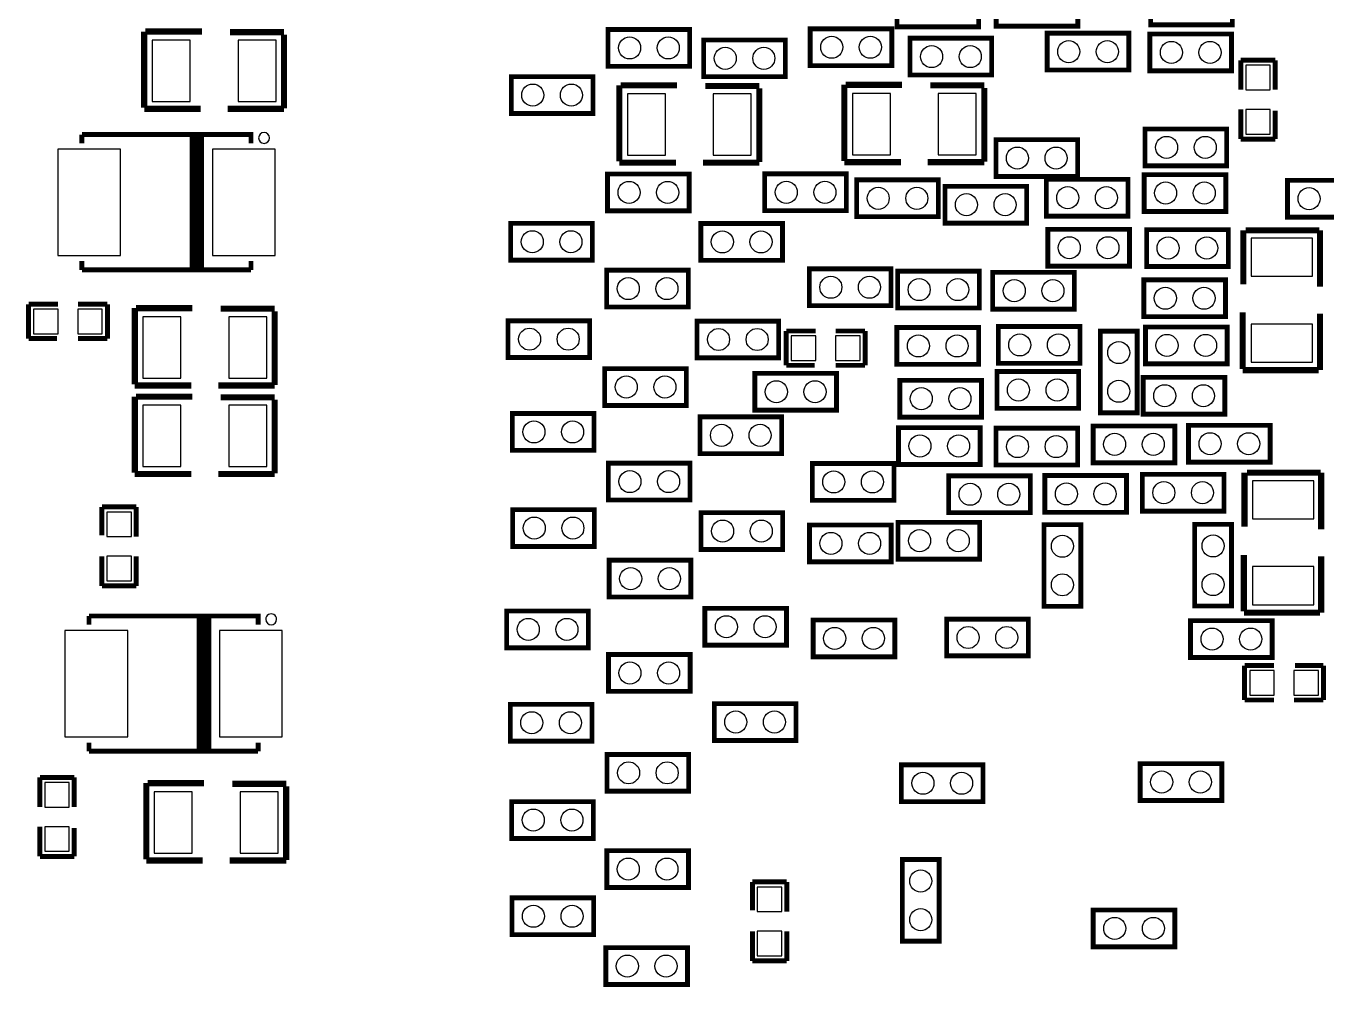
# Model space of a CAD drawing. Extents: x -9.4 to 80, y -0.1 to 86.6.
# Drawn here: x 18.27 to 45.21, y 27.23 to 47.12 of the extents above; entities that cross this region are included whole.
import ezdxf

# ---------------------------------------------------------------- set-up
doc = ezdxf.new("R2010")
doc.units = 0
doc.layers.add('PG_SILKSCREEN_BOTTOM', color=122, linetype='CONTINUOUS')
doc.layers.add('PIN_BOTTOM', color=5, linetype='CONTINUOUS')

msp = doc.modelspace()

# ---------------------------------------------------------------- linework, layer by layer
at = {"layer": 'PG_SILKSCREEN_BOTTOM'}
for points, const_width in [([(41.554883, 47.142781), (41.554883, 47.904781), (43.245507, 47.904781), (43.245507, 47.142781), (41.554883, 47.142781)], 0.100076), ([(36.303433, 47.101709), (36.303433, 47.863709), (37.994057, 47.863709), (37.994057, 47.101709), (36.303433, 47.101709)], 0.100076), ([(38.356515, 47.114155), (38.356515, 47.876155), (40.047139, 47.876155), (40.047139, 47.114155), (38.356515, 47.114155)], 0.100076), ([(20.721396, 47.00237), (20.721396, 45.42757)], 0.127), ([(21.915196, 47.00237), (20.746796, 47.00237)], 0.127), ([(22.499396, 46.98967), (23.616996, 46.98967)], 0.127), ([(23.616996, 46.93887), (23.616996, 45.41487)], 0.127), ([(30.323257, 46.284083), (30.323257, 47.046083), (32.013881, 47.046083), (32.013881, 46.284083), (30.323257, 46.284083)], 0.100076), ([(32.302729, 46.067345), (32.302729, 46.829345), (33.993353, 46.829345), (33.993353, 46.067345), (32.302729, 46.067345)], 0.100076), ([(36.198531, 47.059469), (36.198531, 46.297469), (34.507907, 46.297469), (34.507907, 47.059469), (36.198531, 47.059469)], 0.100076), ([(36.574806, 46.103972), (36.574806, 46.865972), (38.26543, 46.865972), (38.26543, 46.103972), (36.574806, 46.103972)], 0.100076), ([(39.413917, 46.205597), (39.413917, 46.967597), (41.104541, 46.967597), (41.104541, 46.205597), (39.413917, 46.205597)], 0.100076), ([(41.539185, 46.189011), (41.539185, 46.951011), (43.229809, 46.951011), (43.229809, 46.189011), (41.539185, 46.189011)], 0.100076), ([(43.421935, 46.410169), (44.133135, 46.410169)], 0.1016), ([(43.421935, 46.410169), (43.421935, 45.800569)], 0.1016), ([(44.133135, 46.410169), (44.133135, 45.800569)], 0.1016), ([(28.319959, 45.305675), (28.319959, 46.067675), (30.010583, 46.067675), (30.010583, 45.305675), (28.319959, 45.305675)], 0.100076), ([(30.558715, 45.888605), (30.558715, 44.313805)], 0.127), ([(31.752515, 45.888605), (30.584115, 45.888605)], 0.127), ([(32.336715, 45.875905), (33.454315, 45.875905)], 0.127), ([(33.454315, 45.825105), (33.454315, 44.301105)], 0.127), ([(35.215652, 45.900264), (35.215652, 44.325464)], 0.127), ([(36.409452, 45.900264), (35.241052, 45.900264)], 0.127), ([(36.993652, 45.887564), (38.111252, 45.887564)], 0.127), ([(38.111252, 45.836764), (38.111252, 44.312764)], 0.127), ([(20.721396, 45.40217), (21.889796, 45.40217)], 0.127), ([(23.616996, 45.40217), (22.448596, 45.40217)], 0.127), ([(43.421935, 45.389775), (43.421935, 44.780175)], 0.1016), ([(44.133135, 44.780175), (44.133135, 45.364375)], 0.1016), ([(41.439059, 44.223813), (41.439059, 44.985813), (43.129683, 44.985813), (43.129683, 44.223813), (41.439059, 44.223813)], 0.100076), ([(19.431991, 44.870776), (22.932009, 44.870776), (22.932009, 44.690767)], 0.1), ([(19.431991, 44.690767), (19.431991, 44.870776)], 0.1), ([(21.711691, 44.870776), (21.711691, 42.080485)], 0.1), ([(21.811691, 44.870776), (21.811691, 42.080485)], 0.1), ([(21.911691, 44.870776), (21.911691, 42.080485)], 0.1), ([(38.352298, 44.002122), (38.352298, 44.764122), (40.042922, 44.764122), (40.042922, 44.002122), (38.352298, 44.002122)], 0.100076), ([(43.421935, 44.775755), (44.133135, 44.775755)], 0.1016), ([(30.558715, 44.288405), (31.727115, 44.288405)], 0.127), ([(33.454315, 44.288405), (32.285915, 44.288405)], 0.127), ([(35.215652, 44.300064), (36.384052, 44.300064)], 0.127), ([(38.111252, 44.300064), (36.942852, 44.300064)], 0.127), ([(30.312589, 43.291709), (30.312589, 44.053709), (32.003213, 44.053709), (32.003213, 43.291709), (30.312589, 43.291709)], 0.100076), ([(33.566887, 43.294427), (33.566887, 44.056427), (35.257511, 44.056427), (35.257511, 43.294427), (33.566887, 43.294427)], 0.100076), ([(35.469805, 43.170297), (35.469805, 43.932297), (37.160429, 43.932297), (37.160429, 43.170297), (35.469805, 43.170297)], 0.100076), ([(39.394359, 43.182743), (39.394359, 43.944743), (41.084983, 43.944743), (41.084983, 43.182743), (39.394359, 43.182743)], 0.100076), ([(41.419704, 43.279593), (41.419678, 44.041619), (43.110302, 44.041619), (43.110328, 43.279593), (41.419704, 43.279593)], 0.100076), ([(44.389269, 43.162169), (44.389269, 43.924169), (46.079893, 43.924169), (46.079893, 43.162169), (44.389269, 43.162169)], 0.100076), ([(37.29769, 43.037938), (37.29769, 43.799938), (38.988314, 43.799938), (38.988314, 43.037938), (37.29769, 43.037938)], 0.100076), ([(28.308529, 42.270629), (28.308529, 43.032629), (29.999153, 43.032629), (29.999153, 42.270629), (28.308529, 42.270629)], 0.100076), ([(32.243852, 42.26908), (32.243852, 43.03108), (33.934476, 43.03108), (33.934476, 42.26908), (32.243852, 42.26908)], 0.100076), ([(39.425601, 42.147185), (39.425601, 42.909185), (41.116225, 42.909185), (41.116225, 42.147185), (39.425601, 42.147185)], 0.100076), ([(43.162499, 42.902937), (43.162499, 42.140937), (41.471875, 42.140937), (41.471875, 42.902937), (43.162499, 42.902937)], 0.100076), ([(43.472735, 41.772865), (43.472735, 42.890465)], 0.127), ([(43.523535, 42.890465), (45.047535, 42.890465)], 0.127), ([(45.060235, 42.890465), (45.060235, 41.722065)], 0.127), ([(19.431991, 42.250792), (19.431991, 42.070782)], 0.1), ([(22.932009, 42.250792), (22.932009, 42.070782)], 0.1), ([(22.932009, 42.070782), (19.431991, 42.070782)], 0.1), ([(30.295063, 41.301873), (30.295063, 42.063873), (31.985687, 42.063873), (31.985687, 41.301873), (30.295063, 41.301873)], 0.100076), ([(36.180243, 42.091991), (36.180243, 41.329991), (34.489619, 41.329991), (34.489619, 42.091991), (36.180243, 42.091991)], 0.100076), ([(36.318165, 41.281299), (36.318165, 42.043299), (38.008789, 42.043299), (38.008789, 41.281299), (36.318165, 41.281299)], 0.100076), ([(38.285496, 41.257906), (38.285496, 42.019906), (39.97612, 42.019906), (39.97612, 41.257906), (38.285496, 41.257906)], 0.100076), ([(41.413913, 41.102737), (41.413913, 41.864737), (43.104537, 41.864737), (43.104537, 41.102737), (41.413913, 41.102737)], 0.100076), ([(18.32577, 41.358566), (18.32577, 40.647366)], 0.1016), ([(18.939764, 41.358566), (18.330164, 41.358566)], 0.1016), ([(19.960158, 41.358566), (19.350558, 41.358566)], 0.1016), ([(19.960158, 41.358566), (19.960158, 40.647366)], 0.1016), ([(20.527239, 41.278251), (20.527239, 39.703451)], 0.127), ([(21.721039, 41.278251), (20.552639, 41.278251)], 0.127), ([(22.305239, 41.265551), (23.422839, 41.265551)], 0.127), ([(23.422839, 41.214751), (23.422839, 39.690751)], 0.127), ([(43.460035, 41.188665), (43.460035, 40.020265)], 0.127), ([(45.060235, 39.994865), (45.060235, 41.163265)], 0.127), ([(28.252395, 40.254885), (28.252395, 41.016885), (29.943019, 41.016885), (29.943019, 40.254885), (28.252395, 40.254885)], 0.100076), ([(32.164553, 40.247951), (32.164553, 41.009951), (33.855177, 41.009951), (33.855177, 40.247951), (32.164553, 40.247951)], 0.100076), ([(38.401727, 40.136013), (38.401727, 40.898013), (40.092351, 40.898013), (40.092351, 40.136013), (38.401727, 40.136013)], 0.100076), ([(43.138369, 40.886177), (43.138369, 40.124177), (41.447745, 40.124177), (41.447745, 40.886177), (43.138369, 40.886177)], 0.100076), ([(18.330164, 40.647366), (18.914364, 40.647366)], 0.1016), ([(19.960158, 40.647366), (19.350558, 40.647366)], 0.1016), ([(34.010422, 40.805735), (34.010422, 40.094535)], 0.1016), ([(34.624416, 40.805735), (34.014816, 40.805735)], 0.1016), ([(35.644811, 40.805735), (35.035211, 40.805735)], 0.1016), ([(35.644811, 40.805735), (35.644811, 40.094535)], 0.1016), ([(36.302925, 40.114931), (36.302925, 40.876931), (37.993549, 40.876931), (37.993549, 40.114931), (36.302925, 40.114931)], 0.100076), ([(41.276829, 39.112419), (40.514829, 39.112419), (40.514829, 40.803043), (41.276829, 40.803043), (41.276829, 39.112419)], 0.100076), ([(34.014816, 40.094535), (34.599016, 40.094535)], 0.1016), ([(35.644811, 40.094535), (35.035211, 40.094535)], 0.1016), ([(30.254423, 39.264539), (30.254423, 40.026539), (31.945047, 40.026539), (31.945047, 39.264539), (30.254423, 39.264539)], 0.100076), ([(33.362113, 39.165987), (33.362113, 39.927987), (35.052737, 39.927987), (35.052737, 39.165987), (33.362113, 39.165987)], 0.100076), ([(38.374041, 39.203579), (38.374041, 39.965579), (40.064665, 39.965579), (40.064665, 39.203579), (38.374041, 39.203579)], 0.100076), ([(41.401721, 39.082929), (41.401721, 39.844929), (43.092345, 39.844929), (43.092345, 39.082929), (41.401721, 39.082929)], 0.100076), ([(43.460035, 39.994865), (45.034835, 39.994865)], 0.127), ([(20.527239, 39.678051), (21.695639, 39.678051)], 0.127), ([(23.422839, 39.678051), (22.254439, 39.678051)], 0.127), ([(36.361954, 39.023214), (36.361954, 39.785214), (38.052578, 39.785214), (38.052578, 39.023214), (36.361954, 39.023214)], 0.100076), ([(20.527239, 39.445133), (20.527239, 37.870333)], 0.127), ([(21.721039, 39.445133), (20.552639, 39.445133)], 0.127), ([(22.305239, 39.432433), (23.422839, 39.432433)], 0.127), ([(23.422839, 39.381633), (23.422839, 37.857633)], 0.127), ([(28.343073, 38.335407), (28.343073, 39.097407), (30.033697, 39.097407), (30.033697, 38.335407), (28.343073, 38.335407)], 0.100076), ([(32.226275, 38.264973), (32.226275, 39.026973), (33.916899, 39.026973), (33.916899, 38.264973), (32.226275, 38.264973)], 0.100076), ([(36.334268, 38.043282), (36.334268, 38.805282), (38.024892, 38.805282), (38.024892, 38.043282), (36.334268, 38.043282)], 0.100076), ([(38.354076, 38.031852), (38.354076, 38.793852), (40.0447, 38.793852), (40.0447, 38.031852), (38.354076, 38.031852)], 0.100076), ([(40.363724, 38.07808), (40.363724, 38.84008), (42.054348, 38.84008), (42.054348, 38.07808), (40.363724, 38.07808)], 0.100076), ([(42.339844, 38.091034), (42.339844, 38.853034), (44.030468, 38.853034), (44.030468, 38.091034), (42.339844, 38.091034)], 0.100076), ([(30.329861, 37.308485), (30.329861, 38.070485), (32.020485, 38.070485), (32.020485, 37.308485), (30.329861, 37.308485)], 0.100076), ([(36.240949, 38.061773), (36.240949, 37.299773), (34.550325, 37.299773), (34.550325, 38.061773), (36.240949, 38.061773)], 0.100076), ([(20.527239, 37.844933), (21.695639, 37.844933)], 0.127), ([(23.422839, 37.844933), (22.254439, 37.844933)], 0.127), ([(37.373636, 37.04557), (37.373636, 37.80757), (39.06426, 37.80757), (39.06426, 37.04557), (37.373636, 37.04557)], 0.100076), ([(39.365758, 37.051412), (39.365758, 37.813412), (41.056382, 37.813412), (41.056382, 37.051412), (39.365758, 37.051412)], 0.100076), ([(41.383026, 37.077828), (41.383026, 37.839828), (43.07365, 37.839828), (43.07365, 37.077828), (41.383026, 37.077828)], 0.100076), ([(43.498135, 36.753571), (43.498135, 37.871171)], 0.127), ([(43.548935, 37.871171), (45.072935, 37.871171)], 0.127), ([(45.085635, 37.871171), (45.085635, 36.702771)], 0.127), ([(20.556728, 37.164594), (19.845528, 37.164594)], 0.1016), ([(19.845528, 37.1602), (19.845528, 36.576)], 0.1016), ([(20.556728, 36.5506), (20.556728, 37.1602)], 0.1016), ([(28.349169, 36.345317), (28.349169, 37.107317), (30.039793, 37.107317), (30.039793, 36.345317), (28.349169, 36.345317)], 0.100076), ([(32.248881, 36.282249), (32.248881, 37.044249), (33.939505, 37.044249), (33.939505, 36.282249), (32.248881, 36.282249)], 0.100076), ([(36.325886, 36.08418), (36.325886, 36.84618), (38.01651, 36.84618), (38.01651, 36.08418), (36.325886, 36.08418)], 0.100076), ([(36.182783, 36.789487), (36.182783, 36.027487), (34.492159, 36.027487), (34.492159, 36.789487), (36.182783, 36.789487)], 0.100076), ([(40.110054, 35.106077), (39.348054, 35.106077), (39.348054, 36.796701), (40.110054, 36.796701), (40.110054, 35.106077)], 0.100076), ([(43.229733, 35.112604), (42.467733, 35.112604), (42.467733, 36.803228), (43.229733, 36.803228), (43.229733, 35.112604)], 0.100076), ([(19.845528, 35.530206), (19.845528, 36.139806)], 0.1016), ([(20.556728, 35.530206), (20.556728, 36.139806)], 0.1016), ([(30.346371, 35.298583), (30.346371, 36.060583), (32.036995, 36.060583), (32.036995, 35.298583), (30.346371, 35.298583)], 0.100076), ([(43.485435, 36.169371), (43.485435, 35.000971)], 0.127), ([(45.085635, 34.975571), (45.085635, 36.143971)], 0.127), ([(20.556728, 35.530206), (19.845528, 35.530206)], 0.1016), ([(28.225725, 34.247277), (28.225725, 35.009277), (29.916349, 35.009277), (29.916349, 34.247277), (28.225725, 34.247277)], 0.100076), ([(32.328129, 34.302065), (32.328129, 35.064065), (34.018753, 35.064065), (34.018753, 34.302065), (32.328129, 34.302065)], 0.100076), ([(43.485435, 34.975571), (45.060235, 34.975571)], 0.127), ([(19.580327, 34.90788), (23.080345, 34.90788), (23.080345, 34.727871)], 0.1), ([(19.580327, 34.727871), (19.580327, 34.90788)], 0.1), ([(21.860027, 34.90788), (21.860027, 32.117589)], 0.1), ([(21.960027, 34.90788), (21.960027, 32.117589)], 0.1), ([(22.060027, 34.90788), (22.060027, 32.117589)], 0.1), ([(36.260253, 34.823273), (36.260253, 34.061273), (34.569629, 34.061273), (34.569629, 34.823273), (36.260253, 34.823273)], 0.100076), ([(37.331371, 34.080298), (37.331371, 34.842298), (39.021995, 34.842298), (39.021995, 34.080298), (37.331371, 34.080298)], 0.100076), ([(42.381145, 34.04804), (42.381145, 34.81004), (44.071769, 34.81004), (44.071769, 34.04804), (42.381145, 34.04804)], 0.100076), ([(30.331181, 33.346009), (30.331181, 34.108009), (32.021805, 34.108009), (32.021805, 33.346009), (30.331181, 33.346009)], 0.100076), ([(43.500192, 33.879663), (44.109792, 33.879663)], 0.1016), ([(43.500192, 33.168463), (43.500192, 33.879663)], 0.1016), ([(45.130187, 33.879663), (44.545987, 33.879663)], 0.1016), ([(45.134581, 33.168463), (45.134581, 33.879663)], 0.1016), ([(28.299689, 32.316039), (28.299689, 33.078039), (29.990313, 33.078039), (29.990313, 32.316039), (28.299689, 32.316039)], 0.100076), ([(34.213013, 33.093279), (34.213013, 32.331279), (32.522389, 32.331279), (32.522389, 33.093279), (34.213013, 33.093279)], 0.100076), ([(43.500192, 33.168463), (44.109792, 33.168463)], 0.1016), ([(44.520587, 33.168463), (45.130187, 33.168463)], 0.1016), ([(19.580327, 32.287896), (19.580327, 32.107886)], 0.1), ([(23.080345, 32.287896), (23.080345, 32.107886)], 0.1), ([(23.080345, 32.107886), (19.580327, 32.107886)], 0.1), ([(30.301717, 31.279465), (30.301717, 32.041465), (31.992341, 32.041465), (31.992341, 31.279465), (30.301717, 31.279465)], 0.100076), ([(36.395635, 31.064556), (36.395635, 31.826556), (38.086259, 31.826556), (38.086259, 31.064556), (36.395635, 31.064556)], 0.100076), ([(41.338475, 31.089448), (41.338475, 31.851448), (43.029099, 31.851448), (43.029099, 31.089448), (41.338475, 31.089448)], 0.100076), ([(18.561558, 31.565672), (19.272758, 31.565672)], 0.1016), ([(18.561558, 31.565672), (18.561558, 30.956072)], 0.1016), ([(19.272758, 31.565672), (19.272758, 30.956072)], 0.1016), ([(20.764983, 31.446673), (20.764983, 29.871873)], 0.127), ([(21.958783, 31.446673), (20.790383, 31.446673)], 0.127), ([(22.542983, 31.433973), (23.660583, 31.433973)], 0.127), ([(23.660583, 31.383173), (23.660583, 29.859173)], 0.127), ([(28.329153, 30.301565), (28.329153, 31.063565), (30.019777, 31.063565), (30.019777, 30.301565), (28.329153, 30.301565)], 0.100076), ([(18.561558, 30.545278), (18.561558, 29.935678)], 0.1016), ([(19.272758, 29.935678), (19.272758, 30.519878)], 0.1016), ([(18.561558, 29.931284), (19.272758, 29.931284)], 0.1016), ([(20.764983, 29.846473), (21.933383, 29.846473)], 0.127), ([(23.660583, 29.846473), (22.492183, 29.846473)], 0.127), ([(30.296942, 29.286378), (30.296942, 30.048378), (31.987566, 30.048378), (31.987566, 29.286378), (30.296942, 29.286378)], 0.100076), ([(36.415574, 29.866361), (37.177574, 29.866361), (37.177574, 28.175737), (36.415574, 28.175737), (36.415574, 29.866361)], 0.100076), ([(34.02264, 29.403421), (33.31144, 29.403421)], 0.1016), ([(33.31144, 29.399001), (33.31144, 28.814801)], 0.1016), ([(34.02264, 28.789401), (34.02264, 29.399001)], 0.1016), ([(28.333776, 28.311272), (28.333776, 29.073272), (30.0244, 29.073272), (30.0244, 28.311272), (28.333776, 28.311272)], 0.100076), ([(40.366417, 28.059736), (40.366417, 28.821736), (42.057041, 28.821736), (42.057041, 28.059736), (40.366417, 28.059736)], 0.100076), ([(33.31144, 27.769007), (33.31144, 28.378607)], 0.1016), ([(34.02264, 27.769007), (34.02264, 28.378607)], 0.1016), ([(30.277587, 27.278457), (30.277587, 28.040457), (31.968211, 28.040457), (31.968211, 27.278457), (30.277587, 27.278457)], 0.100076), ([(34.02264, 27.769007), (33.31144, 27.769007)], 0.1016)]:
    msp.add_lwpolyline(points, dxfattribs=dict(at, const_width=const_width))
for points in [[(23.315092, 44.800774, 1), (23.088901, 44.800784, 1)], [(23.463428, 34.837878, 1), (23.237237, 34.837888, 1)]]:
    msp.add_lwpolyline(points, format="xyb", close=True, dxfattribs=at)
at = {"layer": 'PIN_BOTTOM'}
for points in [[(21.673896, 45.55457), (21.673896, 46.82457), (20.886496, 46.82457), (20.886496, 45.55457)], [(23.451896, 45.55457), (23.451896, 46.82457), (22.664496, 46.82457), (22.664496, 45.55457)], [(44.031535, 46.304175), (43.523535, 46.304175), (43.523535, 45.796175), (44.031535, 45.796175)], [(31.511215, 44.440805), (31.511215, 45.710805), (30.723815, 45.710805), (30.723815, 44.440805)], [(33.289215, 44.440805), (33.289215, 45.710805), (32.501815, 45.710805), (32.501815, 44.440805)], [(36.168152, 44.452464), (36.168152, 45.722464), (35.380752, 45.722464), (35.380752, 44.452464)], [(37.946152, 44.452464), (37.946152, 45.722464), (37.158752, 45.722464), (37.158752, 44.452464)], [(44.031535, 45.389775), (43.523535, 45.389775), (43.523535, 44.881775), (44.031535, 44.881775)], [(20.232014, 42.370781), (20.232014, 44.570777), (18.932017, 44.570777), (18.932017, 42.370781)], [(23.432008, 42.370781), (23.432008, 44.570777), (22.132011, 44.570777), (22.132011, 42.370781)], [(44.907835, 42.725365), (43.637835, 42.725365), (43.637835, 41.937965), (44.907835, 41.937965)], [(18.939764, 40.748966), (18.939764, 41.256966), (18.431764, 41.256966), (18.431764, 40.748966)], [(19.854164, 40.748966), (19.854164, 41.256966), (19.346164, 41.256966), (19.346164, 40.748966)], [(21.479739, 39.830451), (21.479739, 41.100451), (20.692339, 41.100451), (20.692339, 39.830451)], [(23.257739, 39.830451), (23.257739, 41.100451), (22.470339, 41.100451), (22.470339, 39.830451)], [(44.907835, 40.947365), (43.637835, 40.947365), (43.637835, 40.159965), (44.907835, 40.159965)], [(34.624416, 40.196135), (34.624416, 40.704135), (34.116416, 40.704135), (34.116416, 40.196135)], [(35.538816, 40.196135), (35.538816, 40.704135), (35.030816, 40.704135), (35.030816, 40.196135)], [(21.479739, 37.997333), (21.479739, 39.267333), (20.692339, 39.267333), (20.692339, 37.997333)], [(23.257739, 37.997333), (23.257739, 39.267333), (22.470339, 39.267333), (22.470339, 37.997333)], [(44.933235, 37.706071), (43.663235, 37.706071), (43.663235, 36.918671), (44.933235, 36.918671)], [(19.947128, 36.5506), (20.455128, 36.5506), (20.455128, 37.0586), (19.947128, 37.0586)], [(19.947128, 35.6362), (20.455128, 35.6362), (20.455128, 36.1442), (19.947128, 36.1442)], [(44.933235, 35.928071), (43.663235, 35.928071), (43.663235, 35.140671), (44.933235, 35.140671)], [(20.38035, 32.407885), (20.38035, 34.607881), (19.080353, 34.607881), (19.080353, 32.407885)], [(23.580344, 32.407885), (23.580344, 34.607881), (22.280347, 34.607881), (22.280347, 32.407885)], [(43.606187, 33.778063), (43.606187, 33.270063), (44.114187, 33.270063), (44.114187, 33.778063)], [(44.520587, 33.778063), (44.520587, 33.270063), (45.028587, 33.270063), (45.028587, 33.778063)], [(19.171158, 31.459678), (18.663158, 31.459678), (18.663158, 30.951678), (19.171158, 30.951678)], [(21.717483, 29.998873), (21.717483, 31.268873), (20.930083, 31.268873), (20.930083, 29.998873)], [(23.495483, 29.998873), (23.495483, 31.268873), (22.708083, 31.268873), (22.708083, 29.998873)], [(19.171158, 30.545278), (18.663158, 30.545278), (18.663158, 30.037278), (19.171158, 30.037278)], [(33.41304, 28.789401), (33.92104, 28.789401), (33.92104, 29.297401), (33.41304, 29.297401)], [(33.41304, 27.875001), (33.92104, 27.875001), (33.92104, 28.383001), (33.41304, 28.383001)]]:
    msp.add_lwpolyline(points, close=True, dxfattribs=at)
for centre in [(30.768519, 46.665083), (31.568619, 46.665083), (34.953169, 46.678469), (35.753269, 46.678469), (32.747991, 46.448345), (33.548091, 46.448345), (37.020068, 46.484972), (37.820168, 46.484972), (39.859179, 46.586597), (40.659279, 46.586597), (41.984447, 46.570011), (42.784547, 46.570011), (28.765221, 45.686675), (29.565321, 45.686675), (41.884321, 44.604813), (42.684421, 44.604813), (38.79756, 44.383122), (39.59766, 44.383122), (30.757851, 43.672709), (31.557951, 43.672709), (34.012149, 43.675427), (34.812249, 43.675427), (35.915067, 43.551297), (36.715167, 43.551297), (37.742952, 43.418938), (38.543052, 43.418938), (39.839621, 43.563743), (40.639721, 43.563743), (41.86494, 43.660619), (42.66504, 43.660619), (44.834531, 43.543169), (28.753791, 42.651629), (29.553891, 42.651629), (32.689114, 42.65008), (33.489214, 42.65008), (39.870863, 42.528185), (40.670963, 42.528185), (41.917137, 42.521937), (42.717237, 42.521937), (30.740325, 41.682873), (31.540425, 41.682873), (34.934881, 41.710991), (35.734981, 41.710991), (36.763427, 41.662299), (37.563527, 41.662299), (38.730758, 41.638906), (39.530858, 41.638906), (41.859175, 41.483737), (42.659275, 41.483737), (28.697657, 40.635885), (29.497757, 40.635885), (32.609815, 40.628951), (33.409915, 40.628951), (36.748187, 40.495931), (37.548287, 40.495931), (38.846989, 40.517013), (39.647089, 40.517013), (41.893007, 40.505177), (42.693107, 40.505177), (40.895829, 40.357781), (30.699685, 39.645539), (31.499785, 39.645539), (33.807375, 39.546987), (34.607475, 39.546987), (36.807216, 39.404214), (37.607316, 39.404214), (38.819303, 39.584579), (39.619403, 39.584579), (40.895829, 39.557681), (41.846983, 39.463929), (42.647083, 39.463929), (28.788335, 38.716407), (29.588435, 38.716407), (32.671537, 38.645973), (33.471637, 38.645973), (36.77953, 38.424282), (37.57963, 38.424282), (38.799338, 38.412852), (39.599438, 38.412852), (40.808986, 38.45908), (41.609086, 38.45908), (42.785106, 38.472034), (43.585206, 38.472034), (30.775123, 37.689485), (31.575223, 37.689485), (34.995587, 37.680773), (35.795687, 37.680773), (37.818898, 37.42657), (38.618998, 37.42657), (39.81102, 37.432412), (40.61112, 37.432412), (41.828288, 37.458828), (42.628388, 37.458828), (28.794431, 36.726317), (29.594531, 36.726317), (32.694143, 36.663249), (33.494243, 36.663249), (34.937421, 36.408487), (35.737521, 36.408487), (36.771148, 36.46518), (37.571248, 36.46518), (39.729054, 36.351439), (42.848733, 36.357966), (30.791633, 35.679583), (31.591733, 35.679583), (39.729054, 35.551339), (42.848733, 35.557866), (28.670987, 34.628277), (29.471087, 34.628277), (32.773391, 34.683065), (33.573491, 34.683065), (35.014891, 34.442273), (35.814991, 34.442273), (37.776633, 34.461298), (38.576733, 34.461298), (42.826407, 34.42904), (43.626507, 34.42904), (30.776443, 33.727009), (31.576543, 33.727009), (28.744951, 32.697039), (29.545051, 32.697039), (32.967651, 32.712279), (33.767751, 32.712279), (30.746979, 31.660465), (31.547079, 31.660465), (36.840897, 31.445556), (37.640997, 31.445556), (41.783737, 31.470448), (42.583837, 31.470448), (28.774415, 30.682565), (29.574515, 30.682565), (30.742204, 29.667378), (31.542304, 29.667378), (36.796574, 29.421099), (28.779038, 28.692272), (29.579138, 28.692272), (36.796574, 28.620999), (40.811679, 28.440736), (41.611779, 28.440736), (30.722849, 27.659457), (31.522949, 27.659457)]:
    msp.add_circle(centre, 0.2286, dxfattribs=at)

doc.saveas('drawing.dxf')
